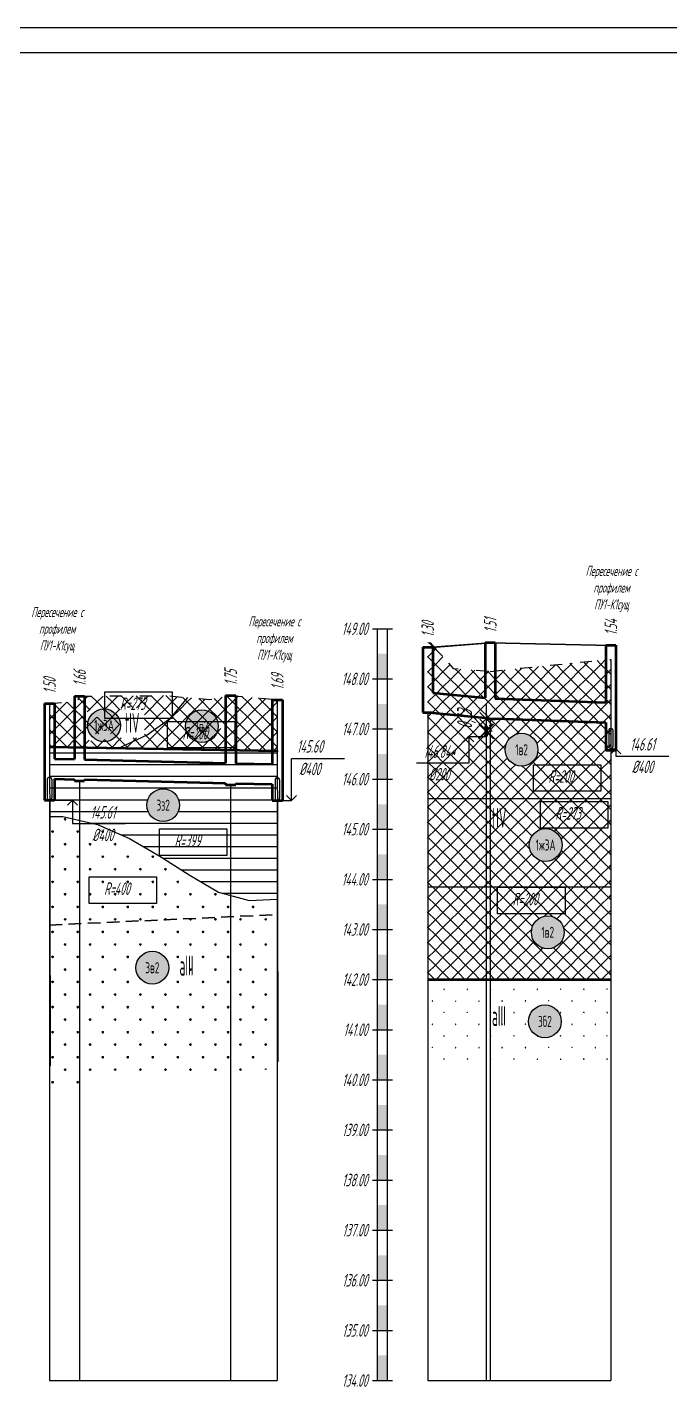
# Model space of a CAD drawing. Header units: metres. Extents: x -30 to 1753, y -860 to 400.
# Drawn here: x 665.2 to 793.3, y 127.2 to 400 of the extents above; entities that cross this region are included whole.
import ezdxf
from ezdxf.enums import TextEntityAlignment as Align

# ---------------------------------------------------------------- set-up
doc = ezdxf.new("R2010")
doc.units = ezdxf.units.M
doc.header["$LTSCALE"] = 0.2
for name, pattern in [('ACAD_ISO03W100', [30, 12, -18]), ('CONTINUA', [0]), ('штриховая', [19.05, 12.7, -6.35])]:
    doc.linetypes.add(name, pattern=pattern)
for name, color, linetype in [('Линейка', 7, 'Continuous'), ('МГТ_Демонтаж сети', 7, 'Continuous'), ('МГТ_ИГ_Геология', 252, 'Continuous'), ('Примыкания', 7, 'Continuous'), ('Проектная земля', 7, 'Continuous'), ('Таблица', 7, 'Continuous'), ('Трубы', 7, 'Continuous'), ('Узлы', 7, 'Continuous'), ('Чёрная земля', 7, 'ACAD_ISO03W100')]:
    doc.layers.add(name, color=color, linetype=linetype)
doc.layers.add('МГТ_НВК_В1_СЕТЬ', color=160, linetype='CONTINUA', lineweight=60)
doc.layers.add('ПС-НВК-Деталировка', color=7, linetype='Continuous', lineweight=25)
doc.styles.add('SPDS', font='SPDS', dxfattribs={"width": 0.7, "oblique": 15, "height": 2.5})
doc.styles.get("Standard").update_dxf_attribs({"font": 'SPDS.shx', "width": 0.7, "oblique": 15, "height": 3})
doc.styles.add('Стиль Simplex', font='simplex.shx')
doc.dimstyles.new('ISO-25', dxfattribs={"dimtxt": 2.5, "dimasz": 2.5, "dimexe": 1.25, "dimexo": 0.625, "dimtad": 1, "dimtxsty": 'Standard', "dimcen": 2.5, "dimadec": 0, "dimazin": 0, "dimtfac": 1, "dimtmove": 0, "dimatfit": 3, "dimfxl": 1, "dimarcsym": 0})
pattern_1 = [(225, (5.591, 581.8943), (3e-16, -3), [2.1213, -2.121341]), (315, (4.091, 583.3943), (3, 0), [2.1213, -2.121341]), (45, (2.591, 581.8943), (0, 3), [2.1213, -2.121341]), (135, (4.091, 580.3943), (-3, 3e-16), [2.1213, -2.121341])]

# ---------------------------------------------------------------- blocks, each defined once
blk = doc.blocks.new('_OBLIQUE')
at = {"color": 0, "linetype": 'ByBlock', "lineweight": -2}
blk.add_line((0.5, 0.5), (-0.5, -0.5), dxfattribs=at)
blk = doc.blocks.new('*D14')
at = {"layer": 'Defpoints', "color": 0, "transparency": 16777216}
for p in [(756.68, 262.05), (756.68, 260.72), (756.68, 260.72)]:
    blk.add_point(p, dxfattribs=at)
at = {"layer": 'Примыкания', "color": 0, "lineweight": -2, "transparency": 16777216}
for p, q in [((756.68, 262.05), (756.68, 260.72)), ((757.31, 262.05), (757.93, 262.05)), ((757.31, 260.72), (757.93, 260.72))]:
    blk.add_line(p, q, dxfattribs=at)
at = {"layer": 'Примыкания', "color": 0, "lineweight": -2, "transparency": 16777216, "xscale": 2.5, "yscale": 2.5, "zscale": 2.5}
for p, rotation in [((756.68, 262.05), 90), ((756.68, 260.72), 270)]:
    blk.add_blockref('_OBLIQUE', p, dxfattribs=dict(at, rotation=rotation))
at = {"layer": 'Примыкания', "color": 0, "transparency": 16777216, "insert": (752.76, 261.94), "char_height": 3, "width": 5.4938, "attachment_point": 5, "rotation": 90}
blk.add_mtext('0,13', dxfattribs=at)
blk = doc.blocks.new('Демонтаж_В1')
at = {"layer": 'МГТ_НВК_В1_СЕТЬ', "color": 7, "linetype": 'ByBlock', "lineweight": 40, "ltscale": 0.15}
for points in [[(10858.38, -5529.48), (10858.38, -5533.59)], [(10856.32, -5531.54), (10860.43, -5531.54)]]:
    blk.add_lwpolyline(points, dxfattribs=at)
blk = doc.blocks.new('круг1_-30_2')
at = {"layer": 'МГТ_ИГ_Геология', "true_color": 0xffffff}
blk.add_hatch(color=7, dxfattribs=at).paths.add_polyline_path([(-0.327, 0, 1), (0.327, 0, 1)])
at = {"color": 7, "lineweight": 25}
blk.add_circle((0, 0), 0.327, dxfattribs=at)
at = {"color": 7, "lineweight": 25, "style": 'Стиль Simplex', "width": 0.590909}
blk.add_text('1в2', height=0.22, dxfattribs=at).set_placement((0, 0), align=Align.MIDDLE_CENTER)
blk = doc.blocks.new('круг3_-31_2')
at = {"true_color": 0xffffff}
blk.add_hatch(color=7, dxfattribs=at).paths.add_polyline_path([(-0.327, 0, 1), (0.327, 0, 1)])
at = {"color": 7, "lineweight": 25}
blk.add_circle((0, 0), 0.327, dxfattribs=at)
at = {"color": 18, "lineweight": 25, "true_color": 0x000000, "style": 'Стиль Simplex', "width": 0.590909}
blk.add_text('3б2', height=0.22, dxfattribs=at).set_placement((0, 0), align=Align.MIDDLE_CENTER)
blk = doc.blocks.new('круг1_-26_3')
at = {"true_color": 0xffffff}
blk.add_hatch(color=7, dxfattribs=at).paths.add_polyline_path([(-0.327, 0, 1), (0.327, 0, 1)])
at = {"color": 7, "lineweight": 25}
blk.add_circle((0, 0), 0.327, dxfattribs=at)
at = {"color": 7, "lineweight": 25, "style": 'Стиль Simplex', "width": 0.590909}
blk.add_text('1ж3А', height=0.22, dxfattribs=at).set_placement((0, 0), align=Align.MIDDLE_CENTER)
blk = doc.blocks.new('круг3_-25_2')
at = {"true_color": 0xffffff}
blk.add_hatch(color=7, dxfattribs=at).paths.add_polyline_path([(-0.327, 0, 1), (0.327, 0, 1)])
at = {"color": 7, "lineweight": 25}
blk.add_circle((0, 0), 0.327, dxfattribs=at)
at = {"color": 18, "lineweight": 25, "true_color": 0x000000, "style": 'Стиль Simplex', "width": 0.590909}
blk.add_text('3з2', height=0.22, dxfattribs=at).set_placement((0, 0), align=Align.MIDDLE_CENTER)
blk = doc.blocks.new('круг3_-30_2')
at = {"true_color": 0xffffff}
blk.add_hatch(color=7, dxfattribs=at).paths.add_polyline_path([(-0.327, 0, 1), (0.327, 0, 1)])
at = {"color": 7, "lineweight": 25}
blk.add_circle((0, 0), 0.327, dxfattribs=at)
at = {"color": 7, "lineweight": 25, "style": 'Стиль Simplex', "width": 0.590909}
blk.add_text('3в2', height=0.22, dxfattribs=at).set_placement((0, 0), align=Align.MIDDLE_CENTER)

msp = doc.modelspace()

# ---------------------------------------------------------------- hatches: boundary and pattern name
at = {"layer": 'МГТ_ИГ_Геология'}
h = msp.add_hatch(dxfattribs=at)
h.set_pattern_fill('GR24', color=256, scale=10, style=0, pattern_type=2)
h.set_pattern_definition(pattern_1)
h.paths.add_polyline_path([(781.58, 273.838), (781.06, 273.897), (757.52, 271.496), (750.142, 272.042), (745.618, 277.206), (745.048, 277.267), (745.048, 246.073), (781.58, 246.073)])
h.paths.add_polyline_path([(767.044, 255.873, -1), (760.498, 255.873, -1)], flags=16)
h.paths.add_polyline_path([(781.58, 246.073), (745.048, 246.073), (745.048, 228.415), (781.58, 228.415)])
h.paths.add_polyline_path([(771.844, 236.848, -1), (765.298, 236.848, -1)], flags=16)
h.paths.add_polyline_path([(781.58, 228.415), (745.048, 228.415), (745.048, 209.967), (781.58, 209.967)])
h.paths.add_polyline_path([(765.721, 219.434, -1), (772.267, 219.434, -1)], flags=16)
h.paths.add_polyline_path([(761.704, 254.223), (765.838, 254.223), (765.838, 257.523), (761.704, 257.523)], flags=8)
h.paths.add_polyline_path([(765.668, 235.198), (771.473, 235.198), (771.473, 238.498), (765.668, 238.498)], flags=24)
h.paths.add_polyline_path([(756.865, 239.284), (761.76, 239.284), (761.76, 245.284), (756.865, 245.284)], flags=24)
h.paths.add_polyline_path([(766.927, 217.784), (771.061, 217.784), (771.061, 221.084), (766.927, 221.084)], flags=8)
h = msp.add_hatch(dxfattribs=at)
h.set_pattern_fill('GR24', color=256, scale=10, style=0, pattern_type=2)
h.set_pattern_definition(pattern_1)
h.paths.add_polyline_path([(697.176, 266.279), (692.784, 266.659), (675.603, 266.547), (675.229, 265.513), (669.603, 265.072), (669.617, 256.417), (683.435, 256.189), (689.049, 258.807), (693.806, 262.26)])
edge = h.paths.add_edge_path(flags=16)
edge.add_arc((678.966, 260.722), 3.273, 0, 360)
h.paths.add_polyline_path([(715.048, 265.832), (714.939, 265.866), (705.737, 266.697), (701.568, 265.9), (697.176, 266.279), (693.806, 262.26), (689.049, 258.807), (683.435, 256.189), (715.048, 255.666)])
edge = h.paths.add_edge_path(flags=16)
edge.add_arc((704.128, 260.57), 0.581, 0, 360)
h.paths.add_polyline_path([(676.064, 259.072), (681.869, 259.072), (681.869, 262.372), (676.064, 262.372)], flags=16)
h.paths.add_polyline_path([(683.654, 258.231), (688.549, 258.231), (688.549, 264.231), (683.654, 264.231)], flags=16)
h.paths.add_polyline_path([(702.061, 258.92), (702.061, 262.22)], flags=16)
h = msp.add_hatch(dxfattribs=at)
h.set_pattern_fill('GR07', color=256, scale=10, style=0, pattern_type=2)
h.set_pattern_definition([(0, (2.501, 581.894), (0, 7), [16.33, 0]), (0, (2.501, 584.224), (0, 7), [16.33, 0]), (0, (2.501, 586.564), (0, 7), [16.33, 0])])
h.paths.add_polyline_path([(715.016, 255.666), (669.621, 256.417), (669.617, 256.412), (669.639, 242.537), (672.243, 242.555), (679.178, 240.934), (685.578, 238.126), (691.615, 234.619), (697.462, 230.904), (703.288, 227.47), (709.462, 225.748), (715.031, 226.025)])
h.paths.add_polyline_path([(695.547, 244.802, -1), (689.001, 244.802, -1)], flags=16)
h.paths.add_polyline_path([(690.238, 243.152), (694.31, 243.152), (694.31, 246.452), (690.238, 246.452)], flags=8)
h = msp.add_hatch(dxfattribs=at)
h.set_pattern_fill('GR28', color=256, scale=10, style=0, pattern_type=2)
h.set_pattern_definition([(90, (2.591, 581.9743), (-2.5, 2.5), [0.11, -4.89]), (45, (2.591, 582.0843), (-2.5, 2.5), [0.113137, -3.422397]), (0, (2.671, 582.1643), (2.5, 2.5), [0.11, -4.89]), (315, (2.781, 582.1643), (2.5, 2.5), [0.113137, -3.422397]), (90, (2.861, 581.9743), (-2.5, 2.5), [0.11, -4.89]), (45, (2.781, 581.8943), (-2.5, 2.5), [0.113137, -3.422397]), (0, (2.671, 581.8943), (2.5, 2.5), [0.11, -4.89]), (315, (2.591, 581.9743), (2.5, 2.5), [0.113137, -3.422397])])
h.paths.add_polyline_path([(703.288, 227.47), (697.462, 230.904), (691.615, 234.619), (685.578, 238.126), (679.178, 240.934), (672.243, 242.555), (669.639, 242.537), (669.674, 220.887), (715.048, 222.959), (715.048, 226.026), (709.462, 225.748)])
h.paths.add_polyline_path([(715.048, 222.959), (669.603, 220.883), (669.603, 188.909), (715.048, 192.214)])
h.paths.add_polyline_path([(686.843, 212.37, -1), (693.389, 212.37, -1)], flags=16)
h.paths.add_polyline_path([(687.926, 210.72), (692.307, 210.72), (692.307, 214.02), (687.926, 214.02)], flags=8)
h.paths.add_polyline_path([(694.521, 209.802), (699.188, 209.802), (699.188, 215.802), (694.521, 215.802)], flags=24)
h = msp.add_hatch(dxfattribs=at)
h.set_pattern_fill('GR29', color=256, scale=10, style=0, pattern_type=2)
h.set_pattern_definition([(197.87055, (7.20505, 586.5383), (-13.93858614, -4.643934418), [0.05431, -151.27925]), (197.87055, (4.90505, 584.2383), (-13.93858614, -4.643934418), [0.05431, -151.27925]), (270, (4.8536, 584.2215), (4.646195, 3e-16), [0.054306, -4.589628]), (270, (7.1536, 586.5215), (4.646195, 3e-16), [0.054306, -4.589628]), (342.12945, (7.15405, 586.4673), (130.09347064, -41.795409755), [0.05431, -151.27925]), (342.12945, (4.85405, 584.1673), (130.09347064, -41.795409755), [0.05431, -151.27925]), (53.95936, (7.20505, 586.4503), (23.2309769, 32.50754092), [0.05431, -63.120667]), (53.95936, (4.90505, 584.1503), (23.2309769, 32.50754092), [0.05431, -63.120667]), (126.04064, (4.93725, 584.1943), (-13.93858614, 18.57573767), [0.054306, -63.120671]), (126.04064, (7.23725, 586.4943), (-13.93858614, 18.57573767), [0.054306, -63.120671])])
h.paths.add_polyline_path([(781.58, 209.967), (745.048, 209.967), (745.048, 193.2), (781.58, 193.2)])
h.paths.add_polyline_path([(765.153, 201.659, -1), (771.699, 201.659, -1)], flags=16)
h.paths.add_polyline_path([(766.236, 200.009), (770.617, 200.009), (770.617, 203.309), (766.236, 203.309)], flags=8)
h.paths.add_polyline_path([(756.865, 199.759), (761.531, 199.759), (761.531, 205.759), (756.865, 205.759)], flags=24)

# ---------------------------------------------------------------- linework, layer by layer
at = {"layer": 'Линейка'}
for p, q in [((734.048, 280), (738.048, 280)), ((735.048, 150), (735.048, 280)), ((737.048, 150), (737.048, 280)), ((734.048, 270), (738.048, 270)), ((734.048, 260), (738.048, 260)), ((735.048, 130), (735.048, 260)), ((737.048, 130), (737.048, 260)), ((734.048, 250), (738.048, 250)), ((734.048, 240), (738.048, 240)), ((734.048, 230), (738.048, 230)), ((734.048, 220), (738.048, 220)), ((734.048, 210), (738.048, 210)), ((734.048, 200), (738.048, 200)), ((734.048, 190), (738.048, 190)), ((734.048, 180), (738.048, 180)), ((734.048, 170), (738.048, 170)), ((734.048, 160), (738.048, 160)), ((734.048, 150), (738.048, 150)), ((735.048, 150), (737.048, 150)), ((734.048, 140), (738.048, 140)), ((734.048, 130), (738.048, 130)), ((735.048, 130), (737.048, 130))]:
    msp.add_line(p, q, dxfattribs=at)
for points in [[(735.048, 270), (735.048, 275), (737.048, 270), (737.048, 275)], [(735.048, 260), (735.048, 265), (737.048, 260), (737.048, 265)], [(735.048, 250), (735.048, 255), (737.048, 250), (737.048, 255)], [(735.048, 240), (735.048, 245), (737.048, 240), (737.048, 245)], [(735.048, 230), (735.048, 235), (737.048, 230), (737.048, 235)], [(735.048, 220), (735.048, 225), (737.048, 220), (737.048, 225)], [(735.048, 210), (735.048, 215), (737.048, 210), (737.048, 215)], [(735.048, 200), (735.048, 205), (737.048, 200), (737.048, 205)], [(735.048, 190), (735.048, 195), (737.048, 190), (737.048, 195)], [(735.048, 180), (735.048, 185), (737.048, 180), (737.048, 185)], [(735.048, 170), (735.048, 175), (737.048, 170), (737.048, 175)], [(735.048, 160), (735.048, 165), (737.048, 160), (737.048, 165)], [(735.048, 150), (735.048, 155), (737.048, 150), (737.048, 155)], [(735.048, 140), (735.048, 145), (737.048, 140), (737.048, 145)], [(735.048, 130), (735.048, 135), (737.048, 130), (737.048, 135)]]:
    msp.add_solid(points, dxfattribs=at)
at = {"layer": 'МГТ_ИГ_Геология', "flags": 128}
for points in [[(781.58, 273.838), (781.58, 193.2)], [(781.58, 273.838), (781.58, 193.2)], [(669.603, 265.072), (669.72, 192.818)], [(669.603, 265.072), (669.72, 192.818)], [(715.048, 265.832), (715.165, 193.578)], [(715.048, 265.832), (715.165, 193.578)]]:
    msp.add_lwpolyline(points, dxfattribs=at)
at = {"layer": 'МГТ_ИГ_Геология'}
for points in [[(680.645, 267.391), (694.087, 267.391), (694.087, 262.097), (680.645, 262.097)], [(693.137, 261.507), (706.58, 261.507), (706.58, 256.212), (693.137, 256.212)], [(766.143, 252.882), (779.586, 252.882), (779.586, 247.588), (766.143, 247.588)], [(767.525, 245.529), (780.968, 245.529), (780.968, 240.235), (767.525, 240.235)], [(691.522, 240.062), (704.964, 240.062), (704.964, 234.767), (691.522, 234.767)], [(677.496, 230.493), (690.939, 230.493), (690.939, 225.199), (677.496, 225.199)], [(758.996, 228.415), (772.438, 228.415), (772.438, 223.12), (758.996, 223.12)]]:
    msp.add_lwpolyline(points, close=True, dxfattribs=at)
at = {"layer": 'МГТ_ИГ_Геология', "linetype": 'Continuous', "lineweight": 25, "flags": 128}
for points in [[(683.24, 256.098), (689.049, 258.807), (693.806, 262.26), (697.176, 266.279)], [(683.24, 256.098), (689.049, 258.807), (693.806, 262.26), (697.176, 266.279)], [(781.58, 246.073), (745.048, 246.073)], [(781.58, 246.073), (745.048, 246.073)], [(781.58, 228.415), (745.048, 228.415)], [(781.58, 228.415), (745.048, 228.415)]]:
    msp.add_lwpolyline(points, dxfattribs=at)
at = {"layer": 'МГТ_ИГ_Геология', "linetype": 'Continuous', "lineweight": 50, "flags": 128}
for points in [[(669.621, 256.417), (715.087, 255.665), (715.087, 255.665), (715.087, 255.665)], [(669.621, 256.417), (715.087, 255.665), (715.087, 255.665), (715.087, 255.665)], [(781.58, 209.967), (745.048, 209.967)], [(781.58, 209.967), (745.048, 209.967)]]:
    msp.add_lwpolyline(points, dxfattribs=at)
at = {"layer": 'МГТ_ИГ_Геология', "linetype": 'Continuous', "lineweight": 25}
msp.add_lwpolyline([(669.603, 242.536), (672.243, 242.555), (679.178, 240.934), (685.578, 238.126), (691.615, 234.619), (697.462, 230.904), (703.288, 227.47), (709.462, 225.748), (715.031, 226.025)], dxfattribs=at)
at = {"layer": 'МГТ_ИГ_Геология', "color": 5, "linetype": 'штриховая', "lineweight": 30, "true_color": 0x0000ff, "flags": 128}
msp.add_lwpolyline([(669.603, 220.883), (715.07, 222.96)], dxfattribs=at)
msp.add_lwpolyline([(669.603, 220.883), (715.07, 222.96)], dxfattribs=at)
at = {"layer": 'МГТ_ИГ_Геология', "linetype": 'штриховая', "lineweight": 30, "flags": 128}
msp.add_lwpolyline([(781.58, 209.967), (745.048, 209.967)], dxfattribs=at)
msp.add_lwpolyline([(781.58, 209.967), (745.048, 209.967)], dxfattribs=at)
at = {"layer": 'Примыкания'}
for p, q in [((756.684, 264.911), (756.684, 130)), ((756.456, 260.488), (756.456, 258.664)), ((756.912, 260.488), (756.912, 258.664)), ((781.17, 259.739), (781.17, 256.462)), ((781.989, 259.739), (781.989, 256.462)), ((669.145, 249.932), (669.145, 246.268)), ((669.145, 249.932), (669.145, 246.268)), ((670.061, 249.932), (670.061, 246.268)), ((670.061, 249.932), (670.061, 246.268)), ((714.59, 249.832), (714.59, 246.168)), ((714.59, 249.832), (714.59, 246.168)), ((715.506, 249.832), (715.506, 246.168)), ((715.506, 249.832), (715.506, 246.168))]:
    msp.add_line(p, q, dxfattribs=at)
at = {"layer": 'Примыкания', "flags": 128}
for points in [[(756.684, 258.436), (753.218, 258.436), (753.218, 253.178), (742.818, 253.178)], [(752.218, 257.436), (753.218, 258.436), (754.218, 257.436)], [(715.048, 245.71), (717.864, 245.71), (717.864, 254.141), (728.439, 254.141)], [(781.58, 256.053), (782.58, 256.053), (782.58, 254.578), (793.155, 254.578)], [(783.58, 255.053), (782.58, 256.053), (781.58, 255.053)], [(669.603, 245.81), (674.164, 245.81), (674.164, 241.116), (684.739, 241.116)], [(673.164, 244.81), (674.164, 245.81), (675.164, 244.81)], [(716.864, 246.71), (717.864, 245.71), (718.864, 246.71)]]:
    msp.add_lwpolyline(points, dxfattribs=at)
at = {"layer": 'Примыкания'}
for centre, radius, start, end in [((756.684, 260.488), 0.228, 360, 180), ((781.58, 259.739), 0.41, 360, 180), ((756.684, 258.664), 0.228, 180, 0), ((781.58, 256.462), 0.41, 180, 0), ((669.603, 249.932), 0.458, 0, 180), ((669.603, 249.932), 0.458, 0, 180), ((715.048, 249.832), 0.458, 360, 180), ((715.048, 249.832), 0.458, 360, 180), ((669.603, 246.268), 0.458, 180, 0), ((669.603, 246.268), 0.458, 180, 0), ((715.048, 246.168), 0.458, 180, 0), ((715.048, 246.168), 0.458, 180, 0)]:
    msp.add_arc(centre, radius, start, end, dxfattribs=at)
at = {"layer": 'Проектная земля', "flags": 128}
for points in [[(745.048, 276.345), (757.52, 277.231)], [(745.048, 276.17), (757.52, 277.198)], [(757.52, 277.231), (781.58, 276.697)], [(757.52, 277.198), (781.58, 276.679)]]:
    msp.add_lwpolyline(points, dxfattribs=at)
at = {"layer": 'ПС-НВК-Деталировка'}
for points in [[(-30, 400), (1753, 400), (1753, -20), (-30, -20)], [(1748, -10), (-10, -10), (-10, 395), (1748, 395)]]:
    msp.add_lwpolyline(points, close=True, dxfattribs=at)
at = {"layer": 'Таблица'}
for p, q in [((669.603, 130), (715.048, 130)), ((745.048, 130), (781.58, 130))]:
    msp.add_line(p, q, dxfattribs=at)
at = {"layer": 'Трубы', "lineweight": 50, "flags": 128}
for points in [[(746.048, 267.245), (756.52, 266.198)], [(758.52, 266.065), (780.58, 265.293)], [(746.048, 263.245), (756.52, 262.197)], [(758.52, 262.065), (780.58, 261.293)], [(670.603, 254.051), (674.603, 253.951)], [(676.603, 253.901), (704.737, 253.198)], [(706.737, 253.148), (714.048, 252.965)], [(670.603, 250.051), (674.603, 249.951)], [(676.603, 249.901), (704.737, 249.198)], [(706.737, 249.148), (714.048, 248.965)]]:
    msp.add_lwpolyline(points, dxfattribs=at)
at = {"layer": 'Узлы', "lineweight": 50}
for p, q in [((744.048, 276.345), (746.048, 276.345)), ((744.048, 276.345), (744.048, 263.296)), ((746.048, 276.345), (746.048, 267.245)), ((756.52, 277.231), (758.52, 277.231)), ((756.52, 277.231), (756.52, 266.198)), ((758.52, 277.231), (758.52, 266.065)), ((780.58, 276.697), (782.58, 276.697)), ((780.58, 276.697), (780.58, 265.293)), ((782.58, 276.697), (782.58, 255.785)), ((668.603, 265.072), (670.603, 265.072)), ((668.603, 265.072), (668.603, 245.81)), ((670.603, 265.072), (670.603, 254.051)), ((674.603, 266.547), (676.603, 266.547)), ((674.603, 266.547), (674.603, 253.951)), ((676.603, 266.547), (676.603, 253.901)), ((704.737, 266.697), (706.737, 266.697)), ((704.737, 266.697), (704.737, 253.198)), ((706.737, 266.697), (706.737, 253.148)), ((714.048, 265.832), (716.048, 265.832)), ((714.048, 265.832), (714.048, 252.965)), ((716.048, 265.832), (716.048, 245.71)), ((744.048, 263.296), (746.048, 263.296)), ((746.048, 263.245), (746.048, 263.296)), ((756.52, 262.197), (756.52, 262.049)), ((756.52, 262.049), (758.52, 262.049)), ((758.52, 262.065), (758.52, 262.049)), ((780.58, 261.293), (780.58, 255.785)), ((780.58, 255.785), (782.58, 255.785)), ((670.603, 250.051), (670.603, 245.81)), ((674.603, 249.951), (674.603, 249.636)), ((674.603, 249.636), (676.603, 249.636)), ((676.603, 249.901), (676.603, 249.636)), ((704.737, 249.198), (704.737, 248.883)), ((704.737, 248.883), (706.737, 248.883)), ((706.737, 249.148), (706.737, 248.883)), ((714.048, 248.965), (714.048, 245.71)), ((668.603, 245.81), (670.603, 245.81)), ((714.048, 245.71), (716.048, 245.71))]:
    msp.add_line(p, q, dxfattribs=at)
at = {"layer": 'Узлы'}
for p, q in [((745.048, 263.296), (745.048, 130)), ((757.52, 262.049), (757.52, 130)), ((781.58, 255.785), (781.58, 130)), ((675.603, 249.636), (675.603, 130)), ((705.737, 248.883), (705.737, 130)), ((669.603, 245.81), (669.603, 130)), ((715.048, 245.71), (715.048, 130))]:
    msp.add_line(p, q, dxfattribs=at)
at = {"layer": 'Чёрная земля', "flags": 128}
for points in [[(745.048, 277.267), (745.618, 277.206), (750.142, 272.042), (757.52, 271.496)], [(745.048, 277.267), (745.618, 277.206), (750.142, 272.042), (757.52, 271.496)], [(757.52, 271.496), (781.06, 273.897), (781.58, 273.838)], [(757.52, 271.496), (781.06, 273.897), (781.58, 273.838)], [(669.603, 265.072), (675.229, 265.513), (675.603, 266.547)], [(669.603, 265.072), (675.229, 265.513), (675.603, 266.547)], [(675.603, 266.547), (692.784, 266.659), (701.568, 265.9), (705.737, 266.697)], [(675.603, 266.547), (692.784, 266.659), (701.568, 265.9), (705.737, 266.697)], [(705.737, 266.697), (714.939, 265.866), (715.048, 265.832)], [(705.737, 266.697), (714.939, 265.866), (715.048, 265.832)]]:
    msp.add_lwpolyline(points, dxfattribs=at)

# ---------------------------------------------------------------- block references
at = {"layer": 'МГТ_Демонтаж сети', "color": 7, "linetype": 'ByBlock', "rotation": 45}
msp.add_blockref('Демонтаж_В1', (-10832.734, -3507.096), dxfattribs=at)
at = {"layer": 'МГТ_ИГ_Геология', "xscale": 10, "yscale": 10, "zscale": 10}
for name, p in [('круг1_-26_3', (680.48, 260.722)), ('круг1_-30_2', (700.008, 260.57)), ('круг1_-30_2', (763.771, 255.873)), ('круг3_-25_2', (692.274, 244.802)), ('круг1_-26_3', (768.571, 236.848)), ('круг1_-30_2', (768.994, 219.434)), ('круг3_-30_2', (690.116, 212.37)), ('круг3_-31_2', (768.426, 201.659))]:
    msp.add_blockref(name, p, dxfattribs=at)

# ---------------------------------------------------------------- texts
at = {"layer": 'Линейка', "oblique": 15, "width": 0.7}
for s, p in [('149.00', (733.048, 280)), ('148.00', (733.048, 270)), ('147.00', (733.048, 260)), ('146.00', (733.048, 250)), ('145.00', (733.048, 240)), ('144.00', (733.048, 230)), ('143.00', (733.048, 220)), ('142.00', (733.048, 210)), ('141.00', (733.048, 200)), ('140.00', (733.048, 190)), ('139.00', (733.048, 180)), ('138.00', (733.048, 170)), ('137.00', (733.048, 160)), ('136.00', (733.048, 150)), ('135.00', (733.048, 140)), ('134.00', (733.048, 130))]:
    msp.add_text(s, height=2.5, dxfattribs=at).set_placement(p, align=Align.MIDDLE_RIGHT)
at = {"layer": 'МГТ_ИГ_Геология', "lineweight": 30, "style": 'Стиль Simplex', "width": 0.4}
for s, p in [('tIV', (684.654, 261.231)), ('tIV', (757.865, 242.284)), ('aIII', (695.521, 212.802)), ('aIII', (757.865, 202.759))]:
    msp.add_text(s, height=4, dxfattribs=at).set_placement(p, align=Align.MIDDLE_LEFT)
at = {"layer": 'МГТ_ИГ_Геология', "lineweight": 25, "char_height": 2, "attachment_point": 1}
for insert in [(775.797, 292.545), (775.797, 292.545), (665.209, 284.338), (665.209, 284.338), (708.548, 282.485), (708.548, 282.485)]:
    msp.add_mtext_dynamic_manual_height_columns('\\pxqc;Пересечение с профилем ПУ1-К1сущ', width=11.83752, gutter_width=15, heights=[0], dxfattribs=dict(at, insert=insert))
at = {"layer": 'МГТ_ИГ_Геология', "char_height": 2.5, "attachment_point": 1}
for s, insert in [('R=273', (683.633, 266.293)), ('R=200', (696.126, 260.408)), ('R=200', (769.132, 251.783)), ('R=273', (770.514, 244.431)), ('R=399', (694.511, 238.963)), ('R=400', (680.485, 229.395)), ('R=200', (761.984, 227.316))]:
    msp.add_mtext_dynamic_manual_height_columns(s, width=10.09698, gutter_width=15, heights=[0], dxfattribs=dict(at, insert=insert))
at = {"layer": 'Примыкания', "style": 'SPDS', "oblique": 15, "width": 0.7}
for s, p in [('145.60', (721.528, 256.53)), ('146.61', (787.867, 256.944)), ('%%C400', (721.528, 252.03)), ('%%C400', (787.867, 252.444))]:
    msp.add_text(s, height=2.5, dxfattribs=at).set_placement(p, align=Align.MIDDLE_CENTER)
at = {"layer": 'Примыкания', "style": 'SPDS', "oblique": 15.00001, "width": 0.7}
for s, p in [('146.84*', (747.349, 255.491)), ('%%C200', (747.349, 250.991)), ('145.61', (680.24, 243.366)), ('%%C400', (680.24, 238.866))]:
    msp.add_text(s, height=2.5, rotation=0.00001, dxfattribs=at).set_placement(p, align=Align.MIDDLE_CENTER)
at = {"layer": 'Узлы', "oblique": 15, "width": 0.7}
for s, p in [('1.30', (745.048, 278.345)), ('1.51', (757.52, 279.231)), ('1.54', (781.58, 278.697)), ('1.50', (669.603, 267.072)), ('1.66', (675.603, 268.547)), ('1.75', (705.737, 268.697)), ('1.69', (715.048, 267.832))]:
    msp.add_text(s, height=2.5, rotation=90, dxfattribs=at).set_placement(p, align=Align.MIDDLE_LEFT)

# ---------------------------------------------------------------- dimensions: what is measured, and where the dimension line sits
at = {"layer": 'Примыкания'}
dim = msp.add_linear_dim(base=(756.684, 260.716), p1=(756.684, 262.049), p2=(756.684, 260.716), angle=270, dimstyle='ISO-25', override={"dimlfac": 0.1, "dimblk": 'OBLIQUE', "dimtmove": 2}, dxfattribs=at)
dim.commit()
dim.dimension.update_dxf_attribs({"geometry": '*D14', "text_midpoint": (752.759, 261.936), "dimtype": 161})

doc.saveas('drawing.dxf')
